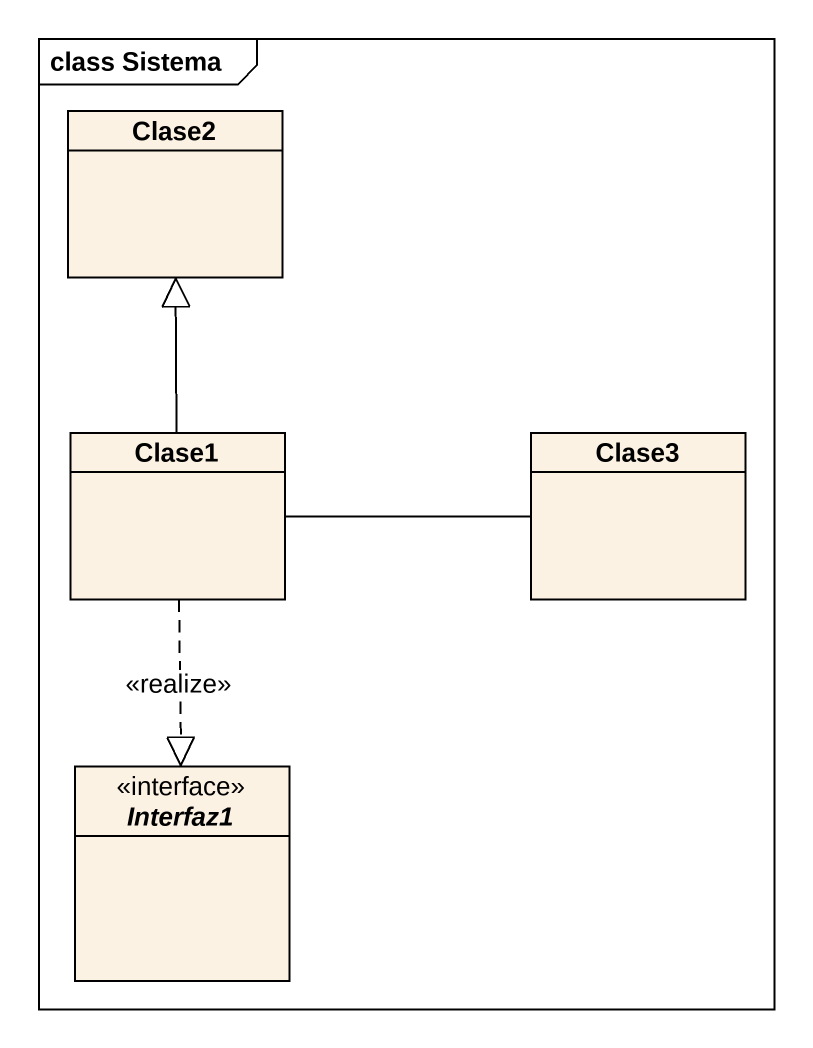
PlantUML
@startuml
mainframe class Sistema
hide circle
hide empty members
class Clase2
class Clase1
class Clase3
interface Interfaz1
Clase1 -up-|> Clase2
Clase1 -right- Clase3
Clase1 ..|> Interfaz1 : <<realize>>
@enduml
